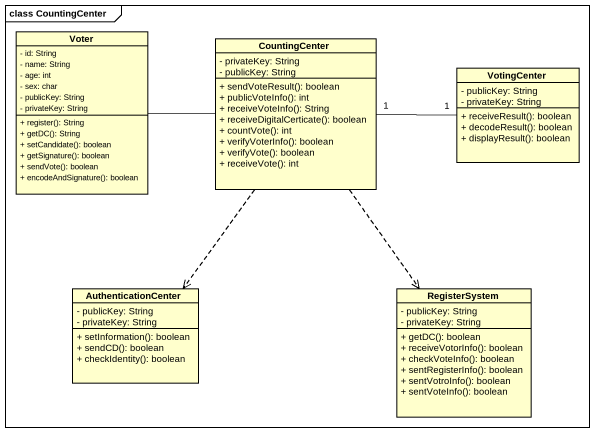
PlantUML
@startuml
mainframe class CountingCenter
hide circle
hide empty members
skinparam classAttributeIconSize 0
class Voter {
  - id: String
  - name: String
  - age: int
  - sex: char
  - publicKey: String
  - privateKey: String
  + register(): String
  + getDC(): String
  + setCandidate(): boolean
  + getSignature(): boolean
  + sendVote(): boolean
  + encodeAndSignature(): boolean
}
class CountingCenter {
  - privateKey: String
  - publicKey: String
  + sendVoteResult(): boolean
  + publicVoteInfo(): int
  + receiveVoteInfo(): String
  + receiveDigitalCerticate(): boolean
  + countVote(): int
  + verifyVoterInfo(): boolean
  + verifyVote(): boolean
  + receiveVote(): int
}
class VotingCenter {
  - publicKey: String
  - privateKey: String
  + receiveResult(): boolean
  + decodeResult(): boolean
  + displayResult(): boolean
}
class AuthenticationCenter {
  - publicKey: String
  - privateKey: String
  + setInformation(): boolean
  + sendCD(): boolean
  + checkIdentity(): boolean
}
class RegisterSystem {
  - publicKey: String
  - privateKey: String
  + getDC(): boolean
  + receiveVotorInfo(): boolean
  + checkVoteInfo(): boolean
  + sentRegisterInfo(): boolean
  + sentVotroInfo(): boolean
  + sentVoteInfo(): boolean
}
CountingCenter -left- Voter
CountingCenter "1" -right- "1" VotingCenter
CountingCenter ..> AuthenticationCenter
CountingCenter ..> RegisterSystem
@enduml
